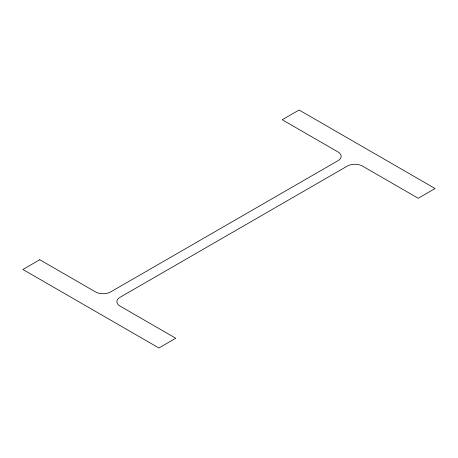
<?xml version="1.0" encoding="UTF-8"?>
<svg xmlns="http://www.w3.org/2000/svg" width="458" height="458" viewBox="0 0 458 458"><rect width="100%" height="100%" fill="white"/><g stroke="black" fill="none" stroke-linecap="round" stroke-linejoin="round"><path stroke-width="0.69" d="M39.772 259.732L22.9 269.47L158.903 347.988L175.769 338.25L119.967 306.036A10.649 6.149 0 0 1 119.967 297.339L347.37 166.054A10.649 6.149 0 0 1 362.427 166.054L418.228 198.268L435.1 188.53L299.097 110.012L282.231 119.75L338.033 151.964A10.649 6.149 0 0 1 338.033 160.661L110.63 291.946A10.649 6.149 0 0 1 95.573 291.946L39.772 259.732"/></g></svg>
